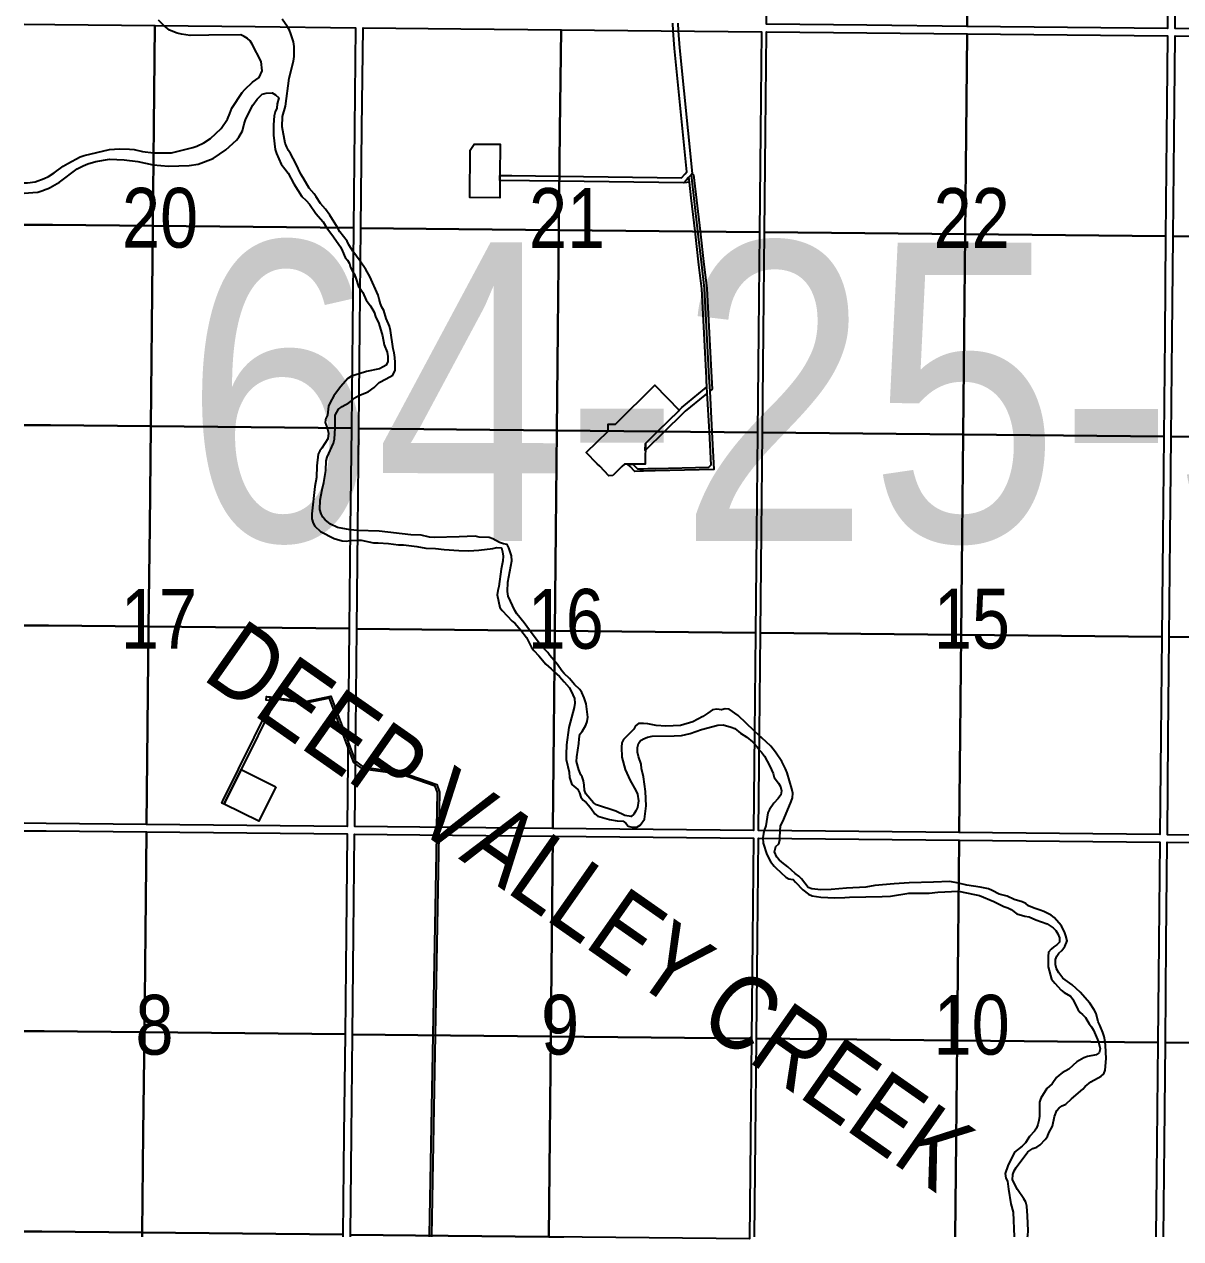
# Model space of a CAD drawing. Extents: x 463734 to 467682, y 6044208 to 6047032.
# Drawn here: x 466003.3 to 466157.9, y 6044452.6 to 6044615 of the extents above; entities that cross this region are included whole.
import ezdxf
from ezdxf.enums import TextEntityAlignment as Align

# ---------------------------------------------------------------- set-up
doc = ezdxf.new("R2010")
doc.units = 0
doc.header["$LTSCALE"] = 5
doc.linetypes.add('DASHED2', pattern=[9.525, 6.35, -3.175])
for name, color, linetype in [('RoadSeg', 57, 'DASHED2'), ('T-WATER', 160, 'Continuous'), ('T-WATER-T', 170, 'Continuous')]:
    doc.layers.add(name, color=color, linetype=linetype)
doc.layers.add('Sections', color=7, linetype='Continuous', true_color=0x13f661)
doc.styles.add('120', font='ARIALN.TTF', dxfattribs={"height": 13})
doc.styles.add('TXT', font='ARIALN.TTF', dxfattribs={"height": 0.2})

msp = doc.modelspace()

# ---------------------------------------------------------------- linework, layer by layer
at = {"layer": 'Sections', "color": 8}
for points in [[(466156.324, 6044627.532), (466156.197, 6044614.469), (466142.786, 6044614.605), (466129.374, 6044614.74), (466115.962, 6044614.876), (466102.551, 6044615.011), (466102.682, 6044628.074), (466102.817, 6044641.472), (466102.952, 6044654.87), (466103.086, 6044668.267), (466116.493, 6044668.132), (466129.899, 6044667.996), (466143.306, 6044667.86), (466156.712, 6044667.725), (466156.583, 6044654.327), (466156.453, 6044640.93)], [(466210.635, 6044626.985), (466210.514, 6044613.922), (466197.102, 6044614.057), (466183.69, 6044614.192), (466170.279, 6044614.327), (466157.202, 6044614.459), (466157.328, 6044627.522), (466157.458, 6044640.919), (466157.588, 6044654.317), (466157.717, 6044667.714), (466170.789, 6044667.582), (466184.195, 6044667.446), (466197.602, 6044667.312), (466211.009, 6044667.178), (466210.884, 6044653.78), (466210.76, 6044640.383)], [(466129.503, 6044627.803), (466129.374, 6044614.74), (466115.962, 6044614.876), (466102.551, 6044615.011), (466102.682, 6044628.074), (466102.817, 6044641.472), (466116.226, 6044641.336), (466129.635, 6044641.201)], [(466156.324, 6044627.532), (466156.197, 6044614.469), (466142.786, 6044614.605), (466129.374, 6044614.74), (466129.503, 6044627.803), (466129.635, 6044641.201), (466143.044, 6044641.065), (466156.453, 6044640.93)], [(466183.814, 6044627.254), (466183.69, 6044614.192), (466170.279, 6044614.327), (466157.202, 6044614.459), (466157.328, 6044627.522), (466157.458, 6044640.919), (466170.532, 6044640.787), (466183.941, 6044640.652)], [(466047.42, 6044601.163), (466047.281, 6044587.765), (466033.869, 6044587.9), (466020.456, 6044588.036), (466020.597, 6044601.434), (466020.739, 6044614.832), (466034.149, 6044614.697), (466047.56, 6044614.561)], [(466101.467, 6044573.82), (466101.332, 6044560.422), (466087.917, 6044560.557), (466074.502, 6044560.692), (466061.087, 6044560.827), (466048.007, 6044560.959), (466048.147, 6044574.357), (466048.286, 6044587.755), (466048.425, 6044601.153), (466048.564, 6044614.551), (466061.64, 6044614.419), (466075.05, 6044614.284), (466088.46, 6044614.149), (466101.871, 6044614.013), (466101.736, 6044600.615), (466101.601, 6044587.218)], [(466074.913, 6044600.886), (466074.776, 6044587.488), (466061.363, 6044587.623), (466048.286, 6044587.755), (466048.425, 6044601.153), (466048.564, 6044614.551), (466061.64, 6044614.419), (466075.05, 6044614.284)], [(466101.736, 6044600.615), (466101.601, 6044587.218), (466088.189, 6044587.353), (466074.776, 6044587.488), (466074.913, 6044600.886), (466075.05, 6044614.284), (466088.46, 6044614.149), (466101.871, 6044614.013)], [(466155.799, 6044573.272), (466155.669, 6044559.875), (466142.252, 6044560.01), (466128.836, 6044560.145), (466115.419, 6044560.28), (466102.002, 6044560.415), (466102.137, 6044573.813), (466102.271, 6044587.211), (466102.406, 6044600.609), (466102.541, 6044614.006), (466115.952, 6044613.871), (466129.364, 6044613.736), (466142.776, 6044613.6), (466156.188, 6044613.465), (466156.058, 6044600.067), (466155.928, 6044586.67)], [(466129.232, 6044600.338), (466129.1, 6044586.94), (466115.686, 6044587.076), (466102.271, 6044587.211), (466102.406, 6044600.609), (466102.541, 6044614.006), (466115.952, 6044613.871), (466129.364, 6044613.736)], [(466156.058, 6044600.067), (466155.928, 6044586.67), (466142.514, 6044586.805), (466129.1, 6044586.94), (466129.232, 6044600.338), (466129.364, 6044613.736), (466142.776, 6044613.6), (466156.188, 6044613.465)], [(466210.131, 6044572.725), (466210.007, 6044559.327), (466196.59, 6044559.463), (466183.173, 6044559.598), (466169.756, 6044559.733), (466156.674, 6044559.865), (466156.804, 6044573.262), (466156.933, 6044586.66), (466157.063, 6044600.057), (466157.192, 6044613.455), (466170.269, 6044613.323), (466183.681, 6044613.187), (466197.093, 6044613.053), (466210.505, 6044612.918), (466210.38, 6044599.52), (466210.256, 6044586.123)], [(466183.554, 6044599.79), (466183.427, 6044586.393), (466170.012, 6044586.528), (466156.933, 6044586.66), (466157.063, 6044600.057), (466157.192, 6044613.455), (466170.269, 6044613.323), (466183.681, 6044613.187)], [(466066.153, 6044598.973), (466066.925, 6044598.965), (466066.884, 6044594.792), (466066.881, 6044594.458), (466066.877, 6044594.125), (466066.854, 6044591.802), (466062.856, 6044591.842), (466062.919, 6044598.172), (466063.427, 6044599), (466066.153, 6044598.973)], [(466092.776, 6044594.882), (466093.652, 6044587.321), (466094.166, 6044582.895), (466094.538, 6044579.698), (466094.54, 6044579.666), (466095.175, 6044567.757), (466095.258, 6044566.206), (466094.939, 6044565.941), (466095.229, 6044560.507), (466095.499, 6044555.443), (466087.624, 6044555.27), (466086.078, 6044555.236), (466085.578, 6044555.225), (466084.912, 6044555.21), (466084.283, 6044555.852), (466083.953, 6044556.189), (466084.66, 6044556.182), (466084.989, 6044555.845), (466085.277, 6044555.551), (466085.582, 6044555.558), (466086.082, 6044555.569), (466086.644, 6044555.582), (466087.648, 6044555.604), (466094.815, 6044555.761), (466095.13, 6044556.101), (466094.895, 6044560.51), (466094.619, 6044565.677), (466094.3, 6044565.413), (466091.679, 6044563.247), (466091.271, 6044562.847), (466088.949, 6044560.57), (466086.325, 6044557.997), (466086.334, 6044558.939), (466088.007, 6044560.58), (466090.804, 6044563.323), (466090.875, 6044563.393), (466091.232, 6044563.743), (466094.255, 6044566.241), (466094.575, 6044566.505), (466094.529, 6044567.359), (466094.509, 6044567.733), (466093.875, 6044579.631), (466093.504, 6044582.818), (466092.981, 6044587.328), (466092.464, 6044591.784), (466092.219, 6044593.897), (466091.888, 6044593.863), (466091.468, 6044593.816), (466091.835, 6044594.216), (466092.107, 6044594.513), (466092.143, 6044594.552), (466092.365, 6044594.793), (466092.441, 6044594.876), (466092.591, 6044595.04), (466092.776, 6044594.882)], [(466095.229, 6044560.507), (466095.499, 6044555.443), (466087.624, 6044555.27), (466086.078, 6044555.236), (466085.578, 6044555.225), (466084.912, 6044555.21), (466084.283, 6044555.852), (466083.953, 6044556.189), (466084.289, 6044556.186), (466084.66, 6044556.182), (466084.989, 6044555.845), (466085.277, 6044555.551), (466085.582, 6044555.558), (466086.082, 6044555.569), (466086.644, 6044555.582), (466087.648, 6044555.604), (466094.815, 6044555.761), (466095.13, 6044556.101), (466094.895, 6044560.51), (466094.619, 6044565.677), (466094.575, 6044566.505), (466094.529, 6044567.359), (466094.509, 6044567.733), (466093.875, 6044579.631), (466093.504, 6044582.818), (466092.981, 6044587.328), (466092.464, 6044591.784), (466092.219, 6044593.897), (466092.177, 6044594.261), (466092.143, 6044594.552), (466092.365, 6044594.793), (466092.441, 6044594.876), (466093.317, 6044587.325), (466093.836, 6044582.854), (466094.207, 6044579.659), (466094.842, 6044567.746), (466094.939, 6044565.941), (466095.229, 6044560.507)], [(466047.142, 6044574.367), (466047.003, 6044560.969), (466033.588, 6044561.104), (466020.173, 6044561.239), (466020.314, 6044574.637), (466020.456, 6044588.036), (466033.869, 6044587.9), (466047.281, 6044587.765)], [(466074.639, 6044574.09), (466074.502, 6044560.692), (466061.087, 6044560.827), (466048.007, 6044560.959), (466048.147, 6044574.357), (466048.286, 6044587.755), (466061.363, 6044587.623), (466074.776, 6044587.488)], [(466101.467, 6044573.82), (466101.332, 6044560.422), (466087.917, 6044560.557), (466074.502, 6044560.692), (466074.639, 6044574.09), (466074.776, 6044587.488), (466088.189, 6044587.353), (466101.601, 6044587.218)], [(466128.968, 6044573.543), (466128.836, 6044560.145), (466115.419, 6044560.28), (466102.002, 6044560.415), (466102.137, 6044573.813), (466102.271, 6044587.211), (466115.686, 6044587.076), (466129.1, 6044586.94)], [(466155.799, 6044573.272), (466155.669, 6044559.875), (466142.252, 6044560.01), (466128.836, 6044560.145), (466128.968, 6044573.543), (466129.1, 6044586.94), (466142.514, 6044586.805), (466155.928, 6044586.67)], [(466183.3, 6044572.995), (466183.173, 6044559.598), (466169.756, 6044559.733), (466156.674, 6044559.865), (466156.804, 6044573.262), (466156.933, 6044586.66), (466170.012, 6044586.528), (466183.427, 6044586.393)], [(466081.984, 6044554.674), (466081.466, 6044554.633), (466080.232, 6044555.893), (466079.902, 6044556.23), (466078.436, 6044557.727), (466081.353, 6044560.588), (466081.354, 6044560.647), (466081.363, 6044561.546), (466082.321, 6044561.537), (466087.61, 6044566.723), (466090.875, 6044563.393), (466090.804, 6044563.323), (466088.007, 6044560.58), (466086.334, 6044558.939), (466086.311, 6044556.53), (466086.307, 6044556.167), (466083.533, 6044556.193), (466083.197, 6044555.863), (466081.984, 6044554.674)], [(466046.863, 6044547.571), (466046.724, 6044534.173), (466033.307, 6044534.308), (466019.89, 6044534.443), (466020.032, 6044547.841), (466020.173, 6044561.239), (466033.588, 6044561.104), (466047.003, 6044560.969)], [(466100.928, 6044520.228), (466100.796, 6044507.166), (466087.377, 6044507.3), (466073.958, 6044507.435), (466060.538, 6044507.57), (466047.454, 6044507.701), (466047.59, 6044520.764), (466047.729, 6044534.163), (466047.868, 6044547.561), (466048.007, 6044560.959), (466061.087, 6044560.827), (466074.502, 6044560.692), (466087.917, 6044560.557), (466101.332, 6044560.422), (466101.197, 6044547.024), (466101.062, 6044533.626)], [(466074.365, 6044547.294), (466074.228, 6044533.896), (466060.811, 6044534.031), (466047.729, 6044534.163), (466047.868, 6044547.561), (466048.007, 6044560.959), (466061.087, 6044560.827), (466074.502, 6044560.692)], [(466101.197, 6044547.024), (466101.062, 6044533.626), (466087.645, 6044533.761), (466074.228, 6044533.896), (466074.365, 6044547.294), (466074.502, 6044560.692), (466087.917, 6044560.557), (466101.332, 6044560.422)], [(466155.281, 6044519.682), (466155.154, 6044506.62), (466141.732, 6044506.754), (466128.31, 6044506.889), (466114.888, 6044507.024), (466101.466, 6044507.159), (466101.598, 6044520.222), (466101.732, 6044533.62), (466101.867, 6044547.017), (466102.002, 6044560.415), (466115.419, 6044560.28), (466128.836, 6044560.145), (466142.252, 6044560.01), (466155.669, 6044559.875), (466155.54, 6044546.477), (466155.41, 6044533.08)], [(466128.703, 6044546.747), (466128.571, 6044533.35), (466115.152, 6044533.485), (466101.732, 6044533.62), (466101.867, 6044547.017), (466102.002, 6044560.415), (466115.419, 6044560.28), (466128.836, 6044560.145)], [(466155.54, 6044546.477), (466155.41, 6044533.08), (466141.991, 6044533.215), (466128.571, 6044533.35), (466128.703, 6044546.747), (466128.836, 6044560.145), (466142.252, 6044560.01), (466155.669, 6044559.875)], [(466209.633, 6044519.135), (466209.512, 6044506.072), (466196.09, 6044506.208), (466182.668, 6044506.343), (466169.246, 6044506.478), (466156.159, 6044506.61), (466156.285, 6044519.672), (466156.415, 6044533.07), (466156.544, 6044546.467), (466156.674, 6044559.865), (466169.756, 6044559.733), (466183.173, 6044559.598), (466196.59, 6044559.463), (466210.007, 6044559.327), (466209.882, 6044545.93), (466209.758, 6044532.532)], [(466183.046, 6044546.201), (466182.919, 6044532.803), (466169.499, 6044532.938), (466156.415, 6044533.07), (466156.544, 6044546.467), (466156.674, 6044559.865), (466169.756, 6044559.733), (466183.173, 6044559.598)], [(466046.585, 6044520.774), (466046.449, 6044507.711), (466033.03, 6044507.846), (466019.611, 6044507.981), (466019.749, 6044521.044), (466019.89, 6044534.443), (466033.307, 6044534.308), (466046.724, 6044534.173)], [(466074.091, 6044520.498), (466073.958, 6044507.435), (466060.538, 6044507.57), (466047.454, 6044507.701), (466047.59, 6044520.764), (466047.729, 6044534.163), (466060.811, 6044534.031), (466074.228, 6044533.896)], [(466100.928, 6044520.228), (466100.796, 6044507.166), (466087.377, 6044507.3), (466073.958, 6044507.435), (466074.091, 6044520.498), (466074.228, 6044533.896), (466087.645, 6044533.761), (466101.062, 6044533.626)], [(466128.439, 6044519.952), (466128.31, 6044506.889), (466114.888, 6044507.024), (466101.466, 6044507.159), (466101.598, 6044520.222), (466101.732, 6044533.62), (466115.152, 6044533.485), (466128.571, 6044533.35)], [(466155.281, 6044519.682), (466155.154, 6044506.62), (466141.732, 6044506.754), (466128.31, 6044506.889), (466128.439, 6044519.952), (466128.571, 6044533.35), (466141.991, 6044533.215), (466155.41, 6044533.08)], [(466182.792, 6044519.406), (466182.668, 6044506.343), (466169.246, 6044506.478), (466156.159, 6044506.61), (466156.285, 6044519.672), (466156.415, 6044533.07), (466169.499, 6044532.938), (466182.919, 6044532.803)], [(466036.097, 6044524.635), (466036.084, 6044524.54), (466035.977, 6044524.554), (466035.944, 6044524.558), (466035.588, 6044524.605), (466035.654, 6044525.101), (466035.854, 6044525.074), (466036.15, 6044525.035), (466036.128, 6044524.871), (466036.097, 6044524.635)], [(466036.668, 6044524.967), (466036.589, 6044524.81), (466036.393, 6044524.836), (466036.128, 6044524.871), (466036.15, 6044525.035), (466036.601, 6044524.976), (466036.668, 6044524.967)], [(466036.901, 6044513.029), (466034.613, 6044508.4), (466029.983, 6044510.687), (466030.131, 6044510.987), (466032.271, 6044515.317), (466036.901, 6044513.029)], [(466046.3, 6044493.309), (466046.16, 6044479.911), (466032.739, 6044480.045), (466019.317, 6044480.18), (466019.459, 6044493.578), (466019.6, 6044506.976), (466033.019, 6044506.842), (466046.439, 6044506.707)], [(466100.382, 6044465.968), (466100.247, 6044452.57), (466086.824, 6044452.704), (466073.4, 6044452.839), (466059.976, 6044452.973), (466046.887, 6044453.104), (466047.026, 6044466.502), (466047.165, 6044479.901), (466047.304, 6044493.299), (466047.444, 6044506.697), (466060.528, 6044506.565), (466073.948, 6044506.431), (466087.367, 6044506.296), (466100.786, 6044506.161), (466100.652, 6044492.763), (466100.517, 6044479.365)], [(466073.674, 6044479.635), (466060.252, 6044479.769), (466047.165, 6044479.901), (466047.304, 6044493.299), (466047.444, 6044506.697), (466060.528, 6044506.565), (466073.948, 6044506.431), (466073.811, 6044493.033)], [(466100.652, 6044492.763), (466100.517, 6044479.365), (466087.095, 6044479.5), (466073.674, 6044479.635), (466073.811, 6044493.033), (466073.948, 6044506.431), (466087.367, 6044506.296), (466100.786, 6044506.161)], [(466128.168, 6044492.487), (466128.036, 6044479.089), (466114.611, 6044479.224), (466101.187, 6044479.359), (466101.321, 6044492.757), (466101.456, 6044506.154), (466114.878, 6044506.02), (466128.3, 6044505.885)], [(466155.015, 6044492.218), (466154.885, 6044478.82), (466141.461, 6044478.955), (466128.036, 6044479.089), (466128.168, 6044492.487), (466128.3, 6044505.885), (466141.722, 6044505.75), (466155.145, 6044505.615)], [(466182.532, 6044491.941), (466182.405, 6044478.544), (466168.98, 6044478.679), (466155.89, 6044478.81), (466156.02, 6044492.208), (466156.149, 6044505.605), (466169.236, 6044505.474), (466182.659, 6044505.339)], [(466046.021, 6044466.513), (466045.882, 6044453.114), (466032.458, 6044453.249), (466019.034, 6044453.383), (466019.176, 6044466.782), (466019.317, 6044480.18), (466032.739, 6044480.045), (466046.16, 6044479.911)], [(466073.537, 6044466.237), (466073.4, 6044452.839), (466059.976, 6044452.973), (466046.887, 6044453.104), (466047.026, 6044466.502), (466047.165, 6044479.901), (466060.252, 6044479.769), (466073.674, 6044479.635)], [(466073.674, 6044479.635), (466087.095, 6044479.5), (466100.517, 6044479.365), (466100.382, 6044465.968), (466100.247, 6044452.57), (466086.824, 6044452.704), (466073.4, 6044452.839), (466073.537, 6044466.237)]]:
    msp.add_lwpolyline(points, close=True, dxfattribs=at)
for points in [[(466003.255, 6044615.009), (466007.328, 6044614.968), (466020.739, 6044614.832), (466020.597, 6044601.434), (466020.456, 6044588.036), (466007.043, 6044588.172), (466003.255, 6044588.21)], [(466003.255, 6044615.009), (466007.328, 6044614.968), (466020.739, 6044614.832), (466034.149, 6044614.697), (466047.56, 6044614.561), (466047.42, 6044601.163), (466047.281, 6044587.765), (466047.142, 6044574.367), (466047.003, 6044560.969), (466033.588, 6044561.104), (466020.173, 6044561.239), (466006.758, 6044561.375), (466003.255, 6044561.41)], [(466090.679, 6044615.155), (466090.739, 6044614.149), (466090.878, 6044611.848), (466092.591, 6044595.04), (466092.441, 6044594.876), (466092.365, 6044594.793), (466092.143, 6044594.552), (466092.107, 6044594.513), (466092.107, 6044594.513), (466091.835, 6044594.216), (466091.468, 6044593.816), (466074.808, 6044594.026), (466066.877, 6044594.125), (466066.881, 6044594.458), (466066.884, 6044594.792), (466068.491, 6044594.772), (466074.815, 6044594.692), (466091.179, 6044594.487), (466091.646, 6044594.996), (466091.898, 6044595.27), (466090.214, 6044611.794), (466090.071, 6044614.156), (466090.011, 6044615.161)], [(466003.255, 6044588.21), (466007.043, 6044588.172), (466020.456, 6044588.036), (466020.314, 6044574.637), (466020.173, 6044561.239), (466006.758, 6044561.375), (466003.255, 6044561.41)], [(466003.255, 6044561.41), (466006.758, 6044561.375), (466020.173, 6044561.239), (466020.032, 6044547.841), (466019.89, 6044534.443), (466006.473, 6044534.578), (466003.255, 6044534.611)], [(466003.255, 6044561.41), (466006.758, 6044561.375), (466020.173, 6044561.239), (466033.588, 6044561.104), (466047.003, 6044560.969), (466046.863, 6044547.571), (466046.724, 6044534.173), (466046.585, 6044520.774), (466046.449, 6044507.711), (466033.03, 6044507.846), (466019.611, 6044507.981), (466006.191, 6044508.117), (466003.255, 6044508.146)], [(466003.255, 6044534.611), (466006.473, 6044534.578), (466019.89, 6044534.443), (466019.749, 6044521.044), (466019.611, 6044507.981), (466006.191, 6044508.117), (466003.255, 6044508.146)], [(466057.449, 6044452.818), (466057.453, 6044453.022), (466057.942, 6044479.816), (466058.432, 6044506.61), (466058.45, 6044507.615), (466058.535, 6044512.257), (466058.222, 6044513.099), (466053.593, 6044514.718), (466048.521, 6044515.373), (466047.507, 6044516.124), (466047.32, 6044516.263), (466046.525, 6044518.367), (466044.168, 6044524.612), (466044.061, 6044524.895), (466040.881, 6044524.211), (466036.923, 6044524.732), (466036.783, 6044524.448), (466032.271, 6044515.317), (466030.131, 6044510.987), (466029.983, 6044510.687), (466029.685, 6044510.834), (466029.832, 6044511.134), (466036.122, 6044523.865), (466036.433, 6044524.494), (466036.589, 6044524.81), (466036.668, 6044524.967), (466040.873, 6044524.414), (466044.253, 6044525.141), (466044.432, 6044524.668), (466046.533, 6044519.102), (466047.511, 6044516.511), (466047.541, 6044516.43), (466048.624, 6044515.628), (466053.655, 6044514.978), (466058.428, 6044513.309), (466058.803, 6044512.303), (466058.717, 6044507.612), (466058.699, 6044506.607), (466058.209, 6044479.813), (466057.719, 6044453.019), (466057.716, 6044452.818)], [(466003.255, 6044507.142), (466006.181, 6044507.112), (466019.6, 6044506.976), (466019.459, 6044493.578), (466019.317, 6044480.18), (466005.896, 6044480.316), (466003.255, 6044480.342)], [(466003.255, 6044507.142), (466006.181, 6044507.112), (466019.6, 6044506.976), (466033.019, 6044506.842), (466046.439, 6044506.707), (466046.3, 6044493.309), (466046.16, 6044479.911), (466046.021, 6044466.513), (466045.882, 6044453.114), (466032.458, 6044453.249), (466019.034, 6044453.383), (466005.61, 6044453.519), (466003.255, 6044453.543)], [(466100.92, 6044452.818), (466101.052, 6044465.961), (466101.187, 6044479.359), (466101.321, 6044492.757), (466101.456, 6044506.154), (466114.878, 6044506.02), (466128.3, 6044505.885), (466141.722, 6044505.75), (466155.145, 6044505.615), (466155.015, 6044492.218), (466154.885, 6044478.82), (466154.756, 6044465.423), (466154.634, 6044452.818)], [(466155.639, 6044452.818), (466155.761, 6044465.413), (466155.89, 6044478.81), (466156.02, 6044492.208), (466156.149, 6044505.605), (466169.236, 6044505.474), (466182.659, 6044505.339), (466196.081, 6044505.203), (466209.503, 6044505.068), (466209.378, 6044491.67), (466209.254, 6044478.272), (466209.129, 6044464.875), (466209.017, 6044452.818)], [(466003.255, 6044480.342), (466005.896, 6044480.316), (466019.317, 6044480.18), (466019.176, 6044466.782), (466019.034, 6044453.383), (466005.61, 6044453.519), (466003.255, 6044453.543)], [(466100.92, 6044452.818), (466101.052, 6044465.961), (466101.187, 6044479.359), (466114.611, 6044479.224), (466128.036, 6044479.089), (466127.904, 6044465.692), (466127.777, 6044452.818)], [(466127.777, 6044452.818), (466127.904, 6044465.692), (466128.036, 6044479.089), (466141.461, 6044478.955), (466154.885, 6044478.82), (466154.756, 6044465.423), (466154.634, 6044452.818)], [(466155.639, 6044452.818), (466155.761, 6044465.413), (466155.89, 6044478.81), (466168.98, 6044478.679), (466182.405, 6044478.544), (466182.278, 6044465.147), (466182.161, 6044452.818)], [(466003.255, 6044453.543), (466005.61, 6044453.519), (466019.034, 6044453.383), (466019.028, 6044452.818)], [(466003.255, 6044453.543), (466005.61, 6044453.519), (466019.034, 6044453.383), (466032.458, 6044453.249), (466045.882, 6044453.114), (466045.879, 6044452.818)], [(466019.028, 6044452.818), (466019.034, 6044453.383), (466032.458, 6044453.249), (466045.882, 6044453.114), (466045.879, 6044452.818)], [(466046.884, 6044452.818), (466046.887, 6044453.104), (466059.976, 6044452.973), (466073.4, 6044452.839), (466073.399, 6044452.818)], [(466046.884, 6044452.818), (466046.887, 6044453.104), (466059.976, 6044452.973), (466073.4, 6044452.839), (466075.434, 6044452.818)], [(466073.399, 6044452.818), (466073.4, 6044452.839), (466075.434, 6044452.818)]]:
    msp.add_lwpolyline(points, dxfattribs=at)
at = {"layer": 'T-WATER', "linetype": 'Continuous'}
for points in [[(466011.248, 6044597.484), (466014.668, 6044598.28), (466016.004, 6044598.349), (466017.342, 6044598.33), (466017.968, 6044598.243), (466019.088, 6044597.991), (466020.524, 6044597.811), (466022.96, 6044597.841), (466025.801, 6044598.544), (466026.322, 6044598.726), (466027.264, 6044599.175), (466028.151, 6044599.717), (466029.594, 6044601.094), (466030.453, 6044602.313), (466030.759, 6044603.077), (466031.008, 6044603.79), (466032.415, 6044605.88), (466032.747, 6044606.273), (466033.79, 6044607.268), (466034.669, 6044607.917), (466035.066, 6044608.792), (466034.923, 6044610.044), (466033.752, 6044612.374), (466033.461, 6044612.797), (466033.123, 6044613.128), (466032.679, 6044613.393), (466032.202, 6044613.589), (466027.96, 6044613.541), (466025.451, 6044613.512), (466024.264, 6044613.689), (466023.698, 6044613.822), (466022.697, 6044614.229), (466021.921, 6044614.844), (466021.228, 6044615.566)], [(466045.148, 6044547.708), (466044.237, 6044548.138), (466043.489, 6044548.723), (466043.197, 6044549.088), (466042.951, 6044549.537), (466042.808, 6044550.092), (466042.847, 6044551.357), (466043.095, 6044552.781), (466043.324, 6044553.743), (466043.571, 6044555.309), (466043.618, 6044556.599), (466043.77, 6044557.105), (466044.599, 6044558.989), (466044.749, 6044559.513), (466044.848, 6044561.015), (466044.843, 6044562.719), (466045.298, 6044563.547), (466045.764, 6044563.909), (466046.67, 6044564.385), (466047.006, 6044564.626), (466047.39, 6044565.008), (466048.018, 6044565.371), (466049.265, 6044565.85), (466050.073, 6044566.421), (466050.739, 6044567.117), (466051.673, 6044567.581), (466052.542, 6044568.096), (466052.846, 6044568.769), (466052.878, 6044569.765), (466052.836, 6044570.435), (466052.746, 6044571.054), (466052.598, 6044571.601), (466052.234, 6044574.07), (466052.087, 6044574.646), (466051.67, 6044575.657), (466051.348, 6044576.747), (466051.073, 6044577.158), (466050.882, 6044577.637), (466050.729, 6044578.253), (466050.572, 6044578.772), (466049.468, 6044581.261), (466048.949, 6044582.192), (466048.205, 6044583.312), (466047.214, 6044584.673), (466046.979, 6044585.037), (466046.667, 6044585.519), (466046.43, 6044586.015), (466045.485, 6044587.247), (466045.155, 6044587.811), (466044.129, 6044589.48), (466043.538, 6044590.279), (466042.873, 6044591.057), (466042.319, 6044591.951), (466042.015, 6044592.349), (466041.345, 6044593.108), (466040.546, 6044594.496), (466040.228, 6044594.946), (466039.59, 6044596.373), (466038.871, 6044597.747), (466038.593, 6044598.145), (466038.363, 6044598.596), (466038.169, 6044599.105), (466037.755, 6044601.287), (466037.817, 6044602.7), (466038.204, 6044604.061), (466038.674, 6044607.806), (466039.276, 6044610.07), (466039.352, 6044610.701), (466039.345, 6044612.027), (466039.269, 6044612.654), (466038.93, 6044613.749), (466038.734, 6044614.236), (466038.475, 6044614.677), (466037.745, 6044615.689)], [(466018.438, 6044596.647), (466020.508, 6044596.233), (466022.536, 6044596.055), (466025.306, 6044596.112), (466026.519, 6044596.297), (466028.533, 6044597.081), (466030.194, 6044598.199), (466031.662, 6044599.532), (466031.972, 6044599.893), (466032.436, 6044600.766), (466032.676, 6044601.713), (466032.909, 6044602.36), (466033.805, 6044604.202), (466034.401, 6044604.977), (466035.068, 6044605.672), (466035.604, 6044605.822), (466036.423, 6044605.847), (466036.852, 6044605.594), (466037.286, 6044605.161), (466037.084, 6044604.376), (466037.024, 6044603.778), (466036.822, 6044603.303), (466036.693, 6044602.749), (466036.574, 6044601.544), (466036.587, 6044600.172), (466036.81, 6044598.285), (466036.981, 6044597.719), (466037.627, 6044596.3), (466038.123, 6044595.663), (466038.531, 6044595.093), (466039.316, 6044593.683), (466040.388, 6044591.967), (466040.969, 6044591.447), (466041.425, 6044590.974), (466042.243, 6044589.687), (466043.213, 6044588.568), (466043.659, 6044587.826), (466044.385, 6044586.902), (466045.532, 6044585.233), (466045.811, 6044584.666), (466046.159, 6044583.819), (466046.497, 6044583.444), (466046.739, 6044583.01), (466046.913, 6044582.485), (466047.185, 6044581.906), (466047.405, 6044581.549), (466047.615, 6044581.053), (466047.962, 6044579.944), (466048.167, 6044579.656), (466048.534, 6044579.132), (466048.968, 6044578.127), (466049.587, 6044577.361), (466050.043, 6044576.52), (466050.227, 6044575.906), (466050.678, 6044574.985), (466051.167, 6044573.346), (466051.413, 6044572.14), (466051.797, 6044571.154), (466051.892, 6044570.568), (466051.874, 6044569.907), (466051.66, 6044569.437), (466051.276, 6044569.176), (466050.787, 6044568.934), (466049.033, 6044568.586), (466048.048, 6044568.244), (466047.04, 6044567.94), (466046.514, 6044567.65), (466045.538, 6044566.512), (466044.643, 6044565.314), (466044.166, 6044564.42), (466043.965, 6044563.932), (466043.814, 6044562.744), (466043.584, 6044562.292), (466043.553, 6044562.119), (466043.486, 6044561.747), (466043.748, 6044561.026), (466043.945, 6044560.3), (466043.837, 6044559.563), (466043.062, 6044558.319), (466042.768, 6044557.939), (466042.553, 6044557.495), (466042.366, 6044555.949), (466042.335, 6044554.371), (466042.123, 6044553.204), (466041.738, 6044549.552), (466041.738, 6044548.875), (466041.877, 6044548.293), (466042.134, 6044547.875), (466042.879, 6044547.189), (466044.714, 6044546.239), (466045.761, 6044545.934)], [(466003.255, 6044593.799), (466003.702, 6044593.82), (466004.722, 6044593.957), (466005.935, 6044594.373), (466006.479, 6044594.641), (466007.265, 6044595.154), (466008.46, 6044596.04), (466009.081, 6044596.399), (466010.735, 6044597.268), (466011.248, 6044597.484)], [(466003.255, 6044592.443), (466004.397, 6044592.522), (466005.076, 6044592.577), (466005.622, 6044592.714), (466006.196, 6044592.942), (466006.462, 6044593.048), (466006.729, 6044593.199), (466007.944, 6044593.884), (466010.343, 6044595.666), (466011.126, 6044596.091), (466011.748, 6044596.338), (466012.834, 6044596.667), (466014.667, 6044596.962), (466016.601, 6044596.904), (466018.438, 6044596.647)], [(466097.528, 6044523.386), (466097.03, 6044523.449), (466096.499, 6044523.309), (466095.899, 6044523.401), (466095.315, 6044523.308), (466094.669, 6044522.858), (466094.027, 6044522.417), (466092.661, 6044521.71), (466091.023, 6044521.234), (466089.087, 6044521.132), (466087.79, 6044521.206), (466086.654, 6044521.424), (466086.068, 6044521.491), (466085.663, 6044521.48), (466085.396, 6044521.473), (466085.014, 6044521.163), (466084.769, 6044520.733), (466084.236, 6044520.187), (466083.411, 6044519.353), (466083.194, 6044518.909), (466083.12, 6044518.315), (466083.191, 6044516.97), (466083.65, 6044515.344), (466083.856, 6044514.841), (466084.289, 6044513.868), (466085.053, 6044512.522), (466085.26, 6044512.037), (466085.401, 6044511.133), (466085.271, 6044510.237), (466085.057, 6044509.783), (466084.776, 6044509.372), (466084.414, 6044509.056), (466083.597, 6044509.182), (466082.381, 6044509.757), (466079.815, 6044510.62), (466079.383, 6044510.895), (466078.388, 6044512.057), (466078.177, 6044512.553), (466078.147, 6044513.223), (466078.043, 6044513.826), (466077.87, 6044514.338), (466077.718, 6044514.619), (466077.422, 6044515.294), (466077.123, 6044516.419), (466077.145, 6044517.036), (466077.442, 6044518.796), (466077.463, 6044519.451), (466077.578, 6044520.038), (466077.88, 6044520.4), (466078.374, 6044521.255), (466078.56, 6044521.738), (466078.646, 6044522.314), (466078.407, 6044524.134), (466078.136, 6044524.902), (466077.841, 6044525.622), (466077.546, 6044526.024), (466076.854, 6044526.704), (466076.193, 6044527.487), (466075.459, 6044528.16), (466075.143, 6044528.528), (466074.574, 6044529.397), (466074.153, 6044529.919), (466073.554, 6044530.595), (466073.274, 6044530.994), (466072.251, 6044532.063), (466070.82, 6044533.955), (466070.134, 6044534.944), (466069.12, 6044536.164), (466068.866, 6044536.584), (466067.985, 6044538.525), (466067.913, 6044539.137), (466067.958, 6044540.393), (466068.451, 6044543.242), (466068.432, 6044543.904), (466068.083, 6044544.981), (466067.857, 6044545.441), (466067.337, 6044545.51), (466066.806, 6044545.686), (466065.908, 6044546.19), (466065.42, 6044546.362), (466064.106, 6044546.407), (466063.576, 6044546.547), (466061.425, 6044546.467), (466058.096, 6044546.366), (466057.472, 6044546.408), (466056.35, 6044546.698), (466054.955, 6044546.736), (466050.72, 6044547.198), (466047.83, 6044547.28), (466046.827, 6044547.392), (466045.148, 6044547.708)], [(466045.761, 6044545.934), (466046.384, 6044545.888), (466046.812, 6044545.973), (466047.817, 6044545.987), (466048.132, 6044545.987), (466048.307, 6044545.987), (466049.961, 6044545.642), (466050.591, 6044545.661), (466051.972, 6044545.551), (466053.311, 6044545.386), (466053.962, 6044545.379), (466055.761, 6044545.152), (466056.955, 6044544.945), (466058.264, 6044544.916), (466059.439, 6044544.746), (466061.395, 6044544.62), (466062.711, 6044544.596), (466064.067, 6044544.666), (466065.942, 6044544.905), (466066.465, 6044545.021), (466067.076, 6044545.001), (466067.238, 6044544.465), (466067.328, 6044543.863), (466067.288, 6044543.25), (466067.059, 6044542.146), (466066.744, 6044539.813), (466066.605, 6044539.275), (466066.527, 6044538.705), (466066.885, 6044536.988), (466067.177, 6044536.609), (466068.521, 6044535.194), (466068.879, 6044534.887), (466069.666, 6044533.966), (466070.42, 6044532.991), (466071.118, 6044531.633), (466071.414, 6044531.241), (466072.087, 6044530.536), (466073.005, 6044529.406), (466073.754, 6044528.788), (466074.137, 6044528.397), (466074.841, 6044527.76), (466075.467, 6044527.048), (466076.141, 6044526.286), (466076.39, 6044525.802), (466076.835, 6044524.84), (466076.904, 6044524.209), (466076.805, 6044523.624), (466076.109, 6044520.939), (466075.762, 6044518.636), (466075.718, 6044517.342), (466075.761, 6044516.679), (466076.152, 6044514.983), (466076.192, 6044514.28), (466076.487, 6044513.329), (466077.314, 6044512.655), (466077.54, 6044512.191), (466077.701, 6044511.633), (466078.006, 6044511.229), (466078.402, 6044510.925), (466078.739, 6044510.568), (466079.091, 6044510.103), (466079.595, 6044509.394), (466079.997, 6044509.1), (466081.546, 6044508.625), (466082.575, 6044508.452), (466083.344, 6044508.42), (466083.734, 6044508.14), (466084.05, 6044507.774), (466084.55, 6044507.6), (466085.182, 6044507.63), (466085.616, 6044507.882), (466086.221, 6044508.684), (466086.432, 6044510.476), (466086.373, 6044512.409), (466086.092, 6044514.356), (466085.823, 6044515.453), (466085.751, 6044516.043), (466085.408, 6044517.07), (466085.275, 6044517.633), (466085.26, 6044518.287), (466085.396, 6044518.821), (466085.688, 6044519.21), (466085.961, 6044519.363), (466085.979, 6044519.374), (466086.64, 6044519.678), (466087.235, 6044519.801), (466090.203, 6044519.843), (466091.146, 6044519.894), (466091.744, 6044519.994), (466092.313, 6044520.135), (466093.841, 6044520.689)], [(466141.686, 6044470.086), (466142.109, 6044470.361), (466142.599, 6044470.578), (466143.328, 6044471.273), (466144.844, 6044472.562), (466145.162, 6044472.95), (466145.923, 6044473.552), (466147.294, 6044474.3), (466147.672, 6044474.61), (466147.827, 6044475.101), (466147.963, 6044476.675), (466147.901, 6044478.395), (466147.832, 6044478.915), (466147.705, 6044479.602), (466147.524, 6044480.148), (466147.145, 6044481.12), (466146.881, 6044481.571), (466146.617, 6044482.704), (466146.366, 6044483.192), (466145.786, 6044484.069), (466144.502, 6044485.569), (466143.412, 6044486.541), (466142.158, 6044487.434), (466141.627, 6044488.138), (466141.309, 6044488.658), (466141.186, 6044489.235), (466141.205, 6044489.896), (466141.384, 6044490.378), (466141.659, 6044490.786), (466142.027, 6044491.107), (466142.444, 6044491.662), (466142.747, 6044492.403), (466142.588, 6044493.095), (466142.448, 6044493.507), (466141.986, 6044494.431), (466141.03, 6044495.548), (466140.608, 6044495.847), (466139.647, 6044496.324), (466139.157, 6044496.533), (466138.329, 6044496.781), (466137.585, 6044497.104), (466137.225, 6044497.415), (466136.754, 6044497.652), (466135.684, 6044497.952), (466134.728, 6044498.385), (466133.646, 6044498.679), (466132.725, 6044499.167), (466132.239, 6044499.352), (466131.116, 6044499.609), (466129.333, 6044499.846), (466128.209, 6044500.119), (466127.081, 6044500.345), (466124.895, 6044500.259), (466121.64, 6044500.182), (466119.625, 6044500.053), (466117.04, 6044499.807), (466115.816, 6044499.615), (466113.241, 6044499.461), (466111.183, 6044499.275), (466109.815, 6044499.239), (466108.617, 6044499.368), (466108.108, 6044499.544), (466107.233, 6044500.726), (466106.873, 6044501.08), (466106.361, 6044501.443), (466105.388, 6044502.323), (466104.592, 6044502.919), (466104.233, 6044503.251), (466103.915, 6044503.611), (466103.603, 6044504.335), (466103.807, 6044505.047), (466104.179, 6044505.37), (466104.334, 6044505.883), (466104.328, 6044506.15), (466104.343, 6044507.154), (466104.431, 6044507.738), (466104.866, 6044508.677), (466105.838, 6044511.065), (466106.007, 6044511.564), (466106.041, 6044512.157), (466105.926, 6044512.74), (466105.287, 6044514.89), (466105.087, 6044515.423), (466104.593, 6044516.416), (466103.746, 6044517.656), (466103.132, 6044518.452), (466101.892, 6044519.57), (466101.559, 6044519.882), (466100.896, 6044520.505), (466098.756, 6044522.548), (466097.528, 6044523.386)], [(466093.841, 6044520.689), (466096.01, 6044521.28), (466096.762, 6044521.308), (466097.833, 6044521.002), (466098.31, 6044520.798), (466099.07, 6044520.198), (466099.927, 6044519.678), (466100.682, 6044519.048), (466100.879, 6044518.817), (466101.242, 6044518.392), (466101.54, 6044517.989), (466101.625, 6044517.874), (466101.872, 6044517.648), (466102.255, 6044517.117), (466102.993, 6044515.766), (466103.418, 6044514.805), (466103.551, 6044514.256), (466104.164, 6044513.486), (466104.431, 6044513.055), (466104.562, 6044512.496), (466104.44, 6044511.937), (466104.1, 6044511.448), (466103.501, 6044510.826), (466102.919, 6044510.002), (466102.723, 6044509.527), (466102.439, 6044507.779), (466102.225, 6044507.175), (466102.114, 6044506.755), (466102.056, 6044506.172), (466102.089, 6044505.496), (466102.6, 6044503.947), (466103.056, 6044503.04), (466103.553, 6044502.422), (466103.778, 6044502.197), (466105.102, 6044500.932), (466105.54, 6044500.703), (466105.776, 6044500.675), (466106.108, 6044500.636), (466106.404, 6044500.26), (466107.413, 6044499.256), (466108.171, 6044498.666), (466108.645, 6044498.446), (466109.785, 6044498.254), (466111.692, 6044498.17), (466113.032, 6044498.195), (466113.659, 6044498.266), (466118.004, 6044498.358), (466119.134, 6044498.408), (466121.575, 6044498.772), (466124.278, 6044498.807), (466125.449, 6044498.942), (466128.198, 6044499.062), (466130.364, 6044498.628), (466131.046, 6044498.459), (466132.963, 6044497.697), (466134.275, 6044496.985), (466134.801, 6044496.845), (466135.267, 6044496.623), (466136.042, 6044496.043), (466137.081, 6044495.72), (466137.676, 6044495.642), (466138.578, 6044495.212), (466140.088, 6044494.683), (466140.891, 6044494.171), (466141.248, 6044493.816), (466141.508, 6044493.346), (466141.708, 6044492.835), (466141.71, 6044492.701), (466141.719, 6044492.236), (466141.388, 6044491.885), (466140.96, 6044491.607), (466140.596, 6044491.278), (466140.268, 6044490.909), (466140.211, 6044490.314), (466140.235, 6044488.934), (466140.649, 6044487.294), (466141.097, 6044486.751), (466141.96, 6044485.815), (466142.351, 6044485.491), (466143.203, 6044484.997), (466143.514, 6044484.633), (466144.187, 6044483.245), (466144.502, 6044482.849), (466144.816, 6044482.575), (466145.206, 6044482.179), (466145.719, 6044481.294), (466146.013, 6044480.914), (466146.259, 6044480.48), (466146.928, 6044478.924), (466147.174, 6044477.96), (466147.025, 6044477.442)], [(466100.879, 6044518.817), (466101.242, 6044518.392), (466101.54, 6044517.989)], [(466147.025, 6044477.442), (466146.624, 6044477.169), (466145.478, 6044476.923), (466144.968, 6044476.758), (466144.064, 6044476.23), (466142.992, 6044475.263), (466142.084, 6044474.743), (466141.699, 6044474.449), (466141.336, 6044474.118), (466140.771, 6044473.297), (466140.375, 6044472.996), (466140.038, 6044472.651), (466139.241, 6044471.35), (466139.071, 6044470.835), (466139.033, 6044469.732), (466139.048, 6044468.964), (466138.959, 6044468.39), (466138.833, 6044467.845), (466138.638, 6044467.371), (466138.377, 6044466.952), (466137.729, 6044466.247), (466137.169, 6044465.396), (466136.75, 6044464.957), (466135.705, 6044464.148), (466134.813, 6044462.3), (466134.468, 6044461.274), (466134.53, 6044460.684), (466134.779, 6044460.258), (466134.892, 6044459.183), (466135.233, 6044457.218), (466135.514, 6044456.121), (466135.644, 6044452.818)], [(466137.445, 6044452.818), (466137.496, 6044452.988), (466137.527, 6044453.621), (466137.47, 6044455.626), (466137.37, 6044456.906), (466137.214, 6044457.456), (466136.962, 6044457.915), (466136.1, 6044459.173), (466135.43, 6044460.467), (466135.475, 6044461.169), (466135.68, 6044461.664), (466135.934, 6044462.081), (466137.501, 6044464.181), (466138.185, 6044464.639), (466138.717, 6044464.811), (466139.14, 6044465.106), (466139.815, 6044465.83), (466140.104, 6044466.252), (466140.299, 6044466.741), (466140.778, 6044467.63), (466141.063, 6044468.932), (466141.357, 6044469.727), (466141.686, 6044470.086)]]:
    msp.add_lwpolyline(points, dxfattribs=at)

# ---------------------------------------------------------------- texts
at = {"layer": 'RoadSeg', "style": '120'}
for s, height, p in [('20', 7.9958, (466016.32, 6044585.136)), ('21', 7.9958, (466070.767, 6044585.101)), ('22', 7.9958, (466124.89, 6044585.101)), ('17', 7.9958, (466016.17, 6044531.481)), ('16', 7.9958, (466070.587, 6044531.491)), ('15', 7.9958, (466124.916, 6044531.516)), ('8', 7.996, (466018.123, 6044477.193)), ('9', 7.996, (466072.38, 6044477.202)), ('10', 7.9958, (466124.89, 6044477.193))]:
    msp.add_text(s, height=height, dxfattribs=at).set_placement(p)
msp.add_text('64-25-5', height=39.9412, rotation=359.95761, dxfattribs=at).set_placement((466024.71, 6044545.951))
at = {"layer": 'T-WATER-T', "style": 'TXT'}
msp.add_text('DEEP VALLEY CREEK', height=9.9947, rotation=324.98985, dxfattribs=at).set_placement((466076.11, 6044493.045), align=Align.CENTER)

doc.saveas('drawing.dxf')
